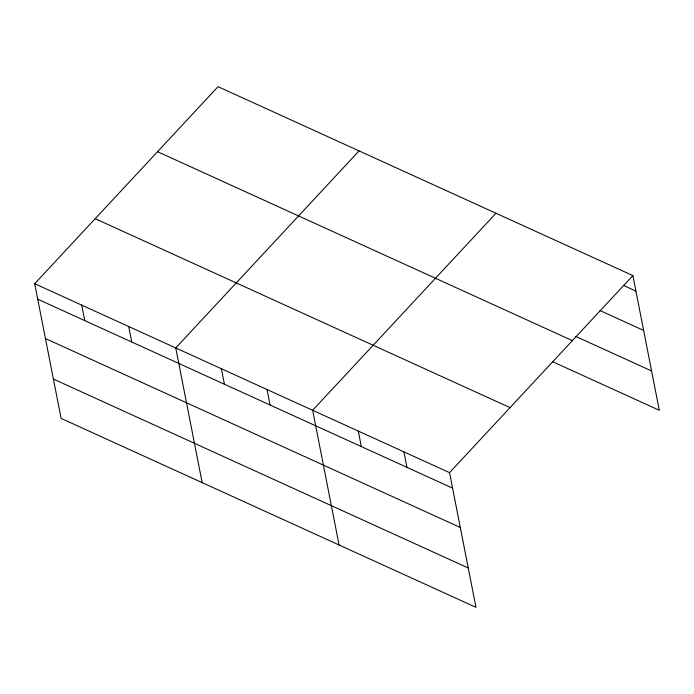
<?xml version="1.0" encoding="UTF-8"?>
<svg xmlns="http://www.w3.org/2000/svg" width="694" height="694" viewBox="0 0 694 694"><rect width="100%" height="100%" fill="white"/><g stroke="black" fill="none" stroke-linecap="round" stroke-linejoin="round"><path stroke-width="1.04" d="M632.876 275.596L449.547 472.64L475.971 607.328L61.124 418.404L34.7 283.716L218.029 86.672L632.876 275.596L659.3 410.284L552.502 361.652M359.076 150.902L175.747 347.946L202.171 482.642M495.976 213.249L312.647 410.293L339.071 544.981M623.29 285.347L635.912 291.098M599.937 310.53L643.633 330.431M575.855 336.469L651.579 370.952M157.529 151.691L572.376 340.624M95.199 218.688L510.047 407.612M34.7 283.716L449.547 472.64M37.745 299.209L452.583 488.134M45.457 338.542L460.304 527.475M53.412 379.071L468.25 567.996M403.908 451.855L406.953 467.357M358.278 431.078L361.322 446.572M267.017 389.508L270.053 405.01M221.377 368.731L224.422 384.224M128.728 326.536L131.773 342.038M81.719 305.126L84.755 320.619"/></g></svg>
